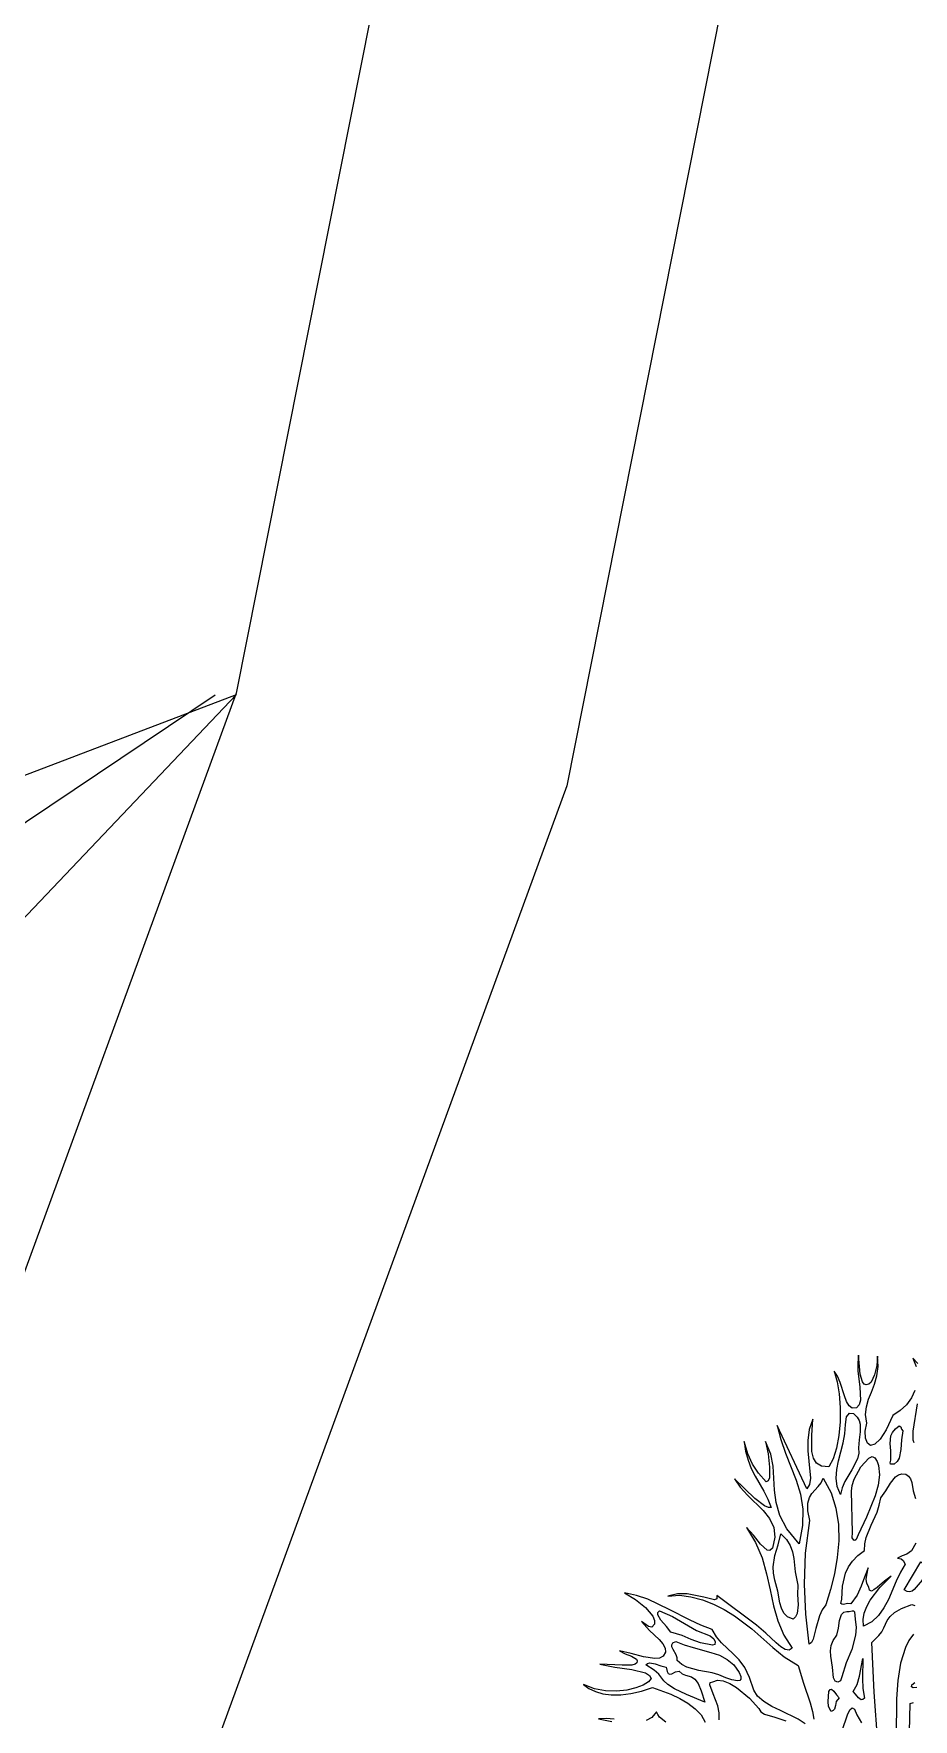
# Model space of a CAD drawing. Header units: inches. Extents: x -340059099 to 1458168, y 1119167 to 1294232938.
# Drawn here: x 467940.9 to 468198, y 2616882.4 to 2617374.5 of the extents above; entities that cross this region are included whole.
import ezdxf

# ---------------------------------------------------------------- set-up
doc = ezdxf.new("R2010")
doc.units = ezdxf.units.IN
doc.header["$MEASUREMENT"] = 0
doc.layers.add('Text', color=7, linetype='Continuous')
doc.layers.add('TREE', color=3, linetype='Continuous', lineweight=15)

# ---------------------------------------------------------------- blocks, each defined once
blk = doc.blocks.new('tree2')
at = {"layer": 'TREE'}
for points in [[(5207.1035, 5948.651), (5207.1017, 5948.656), (5207.1017, 5948.6717), (5207.1094, 5948.7206)], [(5207.11, 5948.7921), (5207.1011, 5948.8016), (5207.1069, 5948.7871)], [(5207.1051, 5948.744), (5207.0986, 5948.7311), (5207.0897, 5948.7191), (5207.0786, 5948.7086), (5207.0657, 5948.7), (5207.0536, 5948.6744), (5207.0429, 5948.6575), (5207.0336, 5948.6489), (5207.0259, 5948.6467), (5207.0204, 5948.6507), (5207.0173, 5948.6593), (5207.0167, 5948.6717), (5207.0195, 5948.6864), (5207.0173, 5948.7015), (5207.0188, 5948.7154), (5207.0225, 5948.7286), (5207.0278, 5948.7416), (5207.033, 5948.7554), (5207.0373, 5948.7702), (5207.0395, 5948.7868), (5207.0386, 5948.8056), (5207.037, 5948.7887), (5207.033, 5948.772), (5207.0268, 5948.7594), (5207.0228, 5948.7557), (5207.0182, 5948.7542), (5207.0145, 5948.7557), (5207.0118, 5948.7597), (5207.0078, 5948.7733), (5207.0047, 5948.8072), (5207.0031, 5948.7936), (5207.0034, 5948.7791), (5207.0068, 5948.7505), (5207.0081, 5948.7271), (5207.0059, 5948.7188), (5207.0007, 5948.7135), (5206.9933, 5948.7129), (5206.9877, 5948.7169), (5206.9834, 5948.7246), (5206.9797, 5948.7351), (5206.972, 5948.7588), (5206.9671, 5948.7696), (5206.9613, 5948.7785), (5206.9665, 5948.76), (5206.9702, 5948.7382), (5206.9717, 5948.7138), (5206.9717, 5948.6886), (5206.9696, 5948.6643), (5206.9656, 5948.6418), (5206.9597, 5948.623), (5206.9517, 5948.6088), (5206.9388, 5948.6098), (5206.9298, 5948.615), (5206.9243, 5948.6242), (5206.9215, 5948.6359), (5206.9212, 5948.6643), (5206.9234, 5948.6932), (5206.9166, 5948.6747), (5206.9141, 5948.6556), (5206.9144, 5948.6369), (5206.9163, 5948.6187), (5206.9191, 5948.5885), (5206.9175, 5948.5771), (5206.9123, 5948.5697), (5206.8596, 5948.6821), (5206.8661, 5948.6569), (5206.8747, 5948.6326), (5206.8938, 5948.5851), (5206.9012, 5948.5602), (5206.9052, 5948.5334), (5206.9049, 5948.5045), (5206.8988, 5948.4718), (5206.8772, 5948.4983), (5206.8643, 5948.5223), (5206.8578, 5948.5451), (5206.855, 5948.567), (5206.8529, 5948.6095), (5206.8486, 5948.631), (5206.8393, 5948.6538), (5206.8436, 5948.6319), (5206.8464, 5948.6079), (5206.8461, 5948.5891), (5206.8439, 5948.5836), (5206.8405, 5948.5817), (5206.8267, 5948.5971), (5206.8156, 5948.6135), (5206.8073, 5948.6319), (5206.8011, 5948.6538), (5206.8033, 5948.6363), (5206.8079, 5948.6205), (5206.8138, 5948.6058), (5206.8208, 5948.5922), (5206.8362, 5948.5654), (5206.843, 5948.5513), (5206.8492, 5948.5362), (5206.8442, 5948.5362), (5206.8375, 5948.5392), (5206.8202, 5948.5525), (5206.7836, 5948.5873), (5206.794, 5948.5725), (5206.807, 5948.5583), (5206.8347, 5948.5309), (5206.8461, 5948.5165), (5206.8538, 5948.5008), (5206.8559, 5948.4835), (5206.8513, 5948.4638), (5206.847, 5948.4598), (5206.8418, 5948.4604), (5206.8301, 5948.4709), (5206.8174, 5948.4872), (5206.8051, 5948.5005), (5206.8215, 5948.4743), (5206.8329, 5948.4466), (5206.8408, 5948.4182), (5206.8473, 5948.3896), (5206.8535, 5948.3616), (5206.8612, 5948.3345), (5206.8716, 5948.3092), (5206.8867, 5948.2861), (5206.8809, 5948.2827), (5206.8741, 5948.284), (5206.8661, 5948.2883), (5206.8578, 5948.2954), (5206.8399, 5948.3126), (5206.823, 5948.3268), (5206.7525, 5948.3797), (5206.7525, 5948.3736), (5206.7482, 5948.372), (5206.7291, 5948.3767), (5206.6998, 5948.3828), (5206.6826, 5948.3828), (5206.665, 5948.3788), (5206.6857, 5948.3801), (5206.7063, 5948.3776), (5206.7269, 5948.372), (5206.7466, 5948.3643), (5206.7657, 5948.3548), (5206.7836, 5948.3437), (5206.8147, 5948.3206), (5206.8523, 5948.2871), (5206.8723, 5948.2707), (5206.8972, 5948.2556), (5206.9064, 5948.2236), (5206.9185, 5948.1891), (5206.9228, 5948.1734), (5206.9249, 5948.1596)], [(5206.9098, 5948.1513), (5206.8969, 5948.1599), (5206.8658, 5948.175), (5206.8501, 5948.1823), (5206.8359, 5948.191), (5206.8248, 5948.2005), (5206.8181, 5948.2116), (5206.8107, 5948.2341), (5206.8021, 5948.2516), (5206.7919, 5948.2652), (5206.7814, 5948.2763), (5206.7605, 5948.2957), (5206.7516, 5948.3065), (5206.7439, 5948.3194), (5206.7238, 5948.3268), (5206.7051, 5948.3357), (5206.6678, 5948.3551), (5206.6299, 5948.373), (5206.6096, 5948.3797), (5206.5883, 5948.3847), (5206.6074, 5948.3727), (5206.6256, 5948.3582), (5206.6385, 5948.3428), (5206.6416, 5948.3354), (5206.6416, 5948.3286), (5206.6367, 5948.3237), (5206.6308, 5948.3246), (5206.6185, 5948.3336), (5206.6327, 5948.3178), (5206.6496, 5948.3018), (5206.6564, 5948.2941), (5206.6607, 5948.2864), (5206.661, 5948.279), (5206.6567, 5948.272), (5206.6502, 5948.2686), (5206.6419, 5948.2677), (5206.6219, 5948.2707), (5206.6, 5948.2766), (5206.5791, 5948.2812), (5206.5893, 5948.2763), (5206.6007, 5948.2717), (5206.6093, 5948.2667), (5206.6108, 5948.2637), (5206.6102, 5948.2603), (5206.6068, 5948.2575), (5206.601, 5948.2559), (5206.5837, 5948.2559), (5206.5443, 5948.2578), (5206.5711, 5948.2526), (5206.601, 5948.2479), (5206.6253, 5948.2421), (5206.6327, 5948.2378), (5206.6358, 5948.2322), (5206.6308, 5948.2264), (5206.6213, 5948.2205), (5206.6081, 5948.2153), (5206.592, 5948.2116), (5206.5739, 5948.2098), (5206.5545, 5948.2104), (5206.5345, 5948.2141), (5206.5151, 5948.2218), (5206.5246, 5948.2144), (5206.5363, 5948.2088), (5206.5496, 5948.2051), (5206.5646, 5948.2033), (5206.5813, 5948.2033), (5206.5991, 5948.2054), (5206.6182, 5948.2098), (5206.6382, 5948.2162), (5206.6703, 5948.2042), (5206.6863, 5948.1968), (5206.701, 5948.1882), (5206.714, 5948.1783), (5206.7245, 5948.1673), (5206.7315, 5948.1546)], [(5206.6616, 5948.1546), (5206.6505, 5948.1633), (5206.6472, 5948.1679), (5206.6453, 5948.1731), (5206.637, 5948.1629), (5206.6265, 5948.1574)], [(5206.5699, 5948.1596), (5206.5554, 5948.1608), (5206.5418, 5948.1605), (5206.5653, 5948.1559)], [(5206.9723, 5948.5593), (5206.9665, 5948.5737), (5206.9646, 5948.5885), (5206.9659, 5948.6036), (5206.969, 5948.619), (5206.977, 5948.651), (5206.9803, 5948.6674), (5206.9816, 5948.684), (5206.9834, 5948.6975), (5206.9887, 5948.7037), (5206.9954, 5948.7034), (5207.0019, 5948.6966), (5207.0056, 5948.6911), (5207.0078, 5948.6846), (5207.0078, 5948.6707), (5207.0056, 5948.6563), (5207.0044, 5948.6421), (5207.005, 5948.6326), (5207.0025, 5948.623), (5206.9927, 5948.6033), (5206.9803, 5948.5824), (5206.9754, 5948.5713), (5206.9723, 5948.5593)], [(5207.0681, 5948.6132), (5207.0616, 5948.6132), (5207.0607, 5948.6159), (5207.062, 5948.6202), (5207.062, 5948.6239), (5207.062, 5948.6369), (5207.0607, 5948.6501), (5207.062, 5948.6634), (5207.065, 5948.6698), (5207.0706, 5948.6763), (5207.077, 5948.6812), (5207.0798, 5948.6794), (5207.081, 5948.6754), (5207.0832, 5948.6723), (5207.081, 5948.6563), (5207.0801, 5948.6393), (5207.077, 5948.6242), (5207.0733, 5948.6181), (5207.0681, 5948.6132)], [(5206.9936, 5948.4918), (5206.9921, 5948.5654), (5206.993, 5948.5756), (5206.9967, 5948.5867), (5207.0087, 5948.6088), (5207.0228, 5948.6239), (5207.029, 5948.6267), (5207.0339, 5948.6245), (5207.0379, 5948.6181), (5207.0404, 5948.6107), (5207.0422, 5948.5944), (5207.0398, 5948.5759), (5207.0342, 5948.5568), (5207.0188, 5948.5189), (5207.0041, 5948.4878), (5207.0004, 5948.4792), (5206.9982, 5948.4777), (5206.9961, 5948.478), (5206.9933, 5948.4826), (5206.9936, 5948.4918)], [(5206.9166, 5948.2935), (5206.9108, 5948.3465), (5206.9083, 5948.3998), (5206.9101, 5948.4552), (5206.9181, 5948.5131), (5206.9144, 5948.5306), (5206.9144, 5948.5442), (5206.9172, 5948.554), (5206.9215, 5948.5614), (5206.9326, 5948.5734), (5206.9379, 5948.5799), (5206.9419, 5948.5882), (5206.9557, 5948.5623), (5206.9643, 5948.5349), (5206.9687, 5948.5063), (5206.9693, 5948.4767), (5206.9668, 5948.4475), (5206.9619, 5948.4182), (5206.9548, 5948.3902), (5206.9465, 5948.3634), (5206.9397, 5948.3542), (5206.9351, 5948.3434), (5206.9289, 5948.3209), (5206.924, 5948.3021), (5206.9209, 5948.2963), (5206.9166, 5948.2935)], [(5206.9751, 5948.3733), (5206.976, 5948.3964), (5206.9813, 5948.4195), (5206.9865, 5948.4306), (5206.9936, 5948.441), (5207.0031, 5948.4509), (5207.0155, 5948.4598), (5207.0158, 5948.4718), (5207.0182, 5948.4832), (5207.0272, 5948.5051), (5207.0376, 5948.5279), (5207.0416, 5948.5402), (5207.0444, 5948.5534), (5207.053, 5948.566), (5207.0616, 5948.5796), (5207.0706, 5948.591), (5207.0758, 5948.5944), (5207.0817, 5948.5959), (5207.0887, 5948.5953), (5207.0937, 5948.5922), (5207.0971, 5948.587), (5207.0992, 5948.5805), (5207.1017, 5948.5657), (5207.106, 5948.5525)], [(5207.1066, 5948.4727), (5207.0989, 5948.4592), (5207.0906, 5948.4533), (5207.0823, 5948.4506), (5207.074, 5948.4463), (5207.0804, 5948.4447), (5207.0838, 5948.4419), (5207.0878, 5948.4355), (5207.0792, 5948.421), (5207.0718, 5948.405), (5207.058, 5948.3727), (5207.0499, 5948.3576), (5207.0401, 5948.3443), (5207.0281, 5948.3332), (5207.0133, 5948.3255), (5207.0127, 5948.3369), (5207.0148, 5948.3483), (5207.0192, 5948.36), (5207.0256, 5948.3717), (5207.0426, 5948.3939), (5207.0626, 5948.4142), (5207.0509, 5948.4053), (5207.0379, 5948.3939), (5207.0321, 5948.3896), (5207.0275, 5948.3877), (5207.0241, 5948.389), (5207.0232, 5948.3945), (5207.0192, 5948.401), (5207.0179, 5948.409), (5207.0216, 5948.4287), (5207.0152, 5948.4124), (5207.0093, 5948.3961), (5207.0022, 5948.3801), (5206.9911, 5948.365), (5206.985, 5948.3653), (5206.9779, 5948.364), (5206.9751, 5948.3643), (5206.9733, 5948.3656), (5206.9751, 5948.3733)], [(5206.888, 5948.3376), (5206.8781, 5948.3419), (5206.8716, 5948.3483), (5206.8673, 5948.357), (5206.8646, 5948.3665), (5206.8612, 5948.3874), (5206.8559, 5948.4068), (5206.8532, 5948.4195), (5206.8526, 5948.4309), (5206.8556, 5948.4509), (5206.8618, 5948.4697), (5206.8664, 5948.4894), (5206.8763, 5948.4795), (5206.883, 5948.4687), (5206.8873, 5948.4576), (5206.8895, 5948.4456), (5206.892, 5948.4216), (5206.8963, 5948.3982), (5206.896, 5948.3813), (5206.8969, 5948.3634), (5206.8954, 5948.3477), (5206.8926, 5948.3419), (5206.888, 5948.3376)], [(5207.086, 5948.3899), (5207.1152, 5948.4395), (5207.1192, 5948.437), (5207.1211, 5948.4336), (5207.1214, 5948.425), (5207.1189, 5948.4158), (5207.118, 5948.4068), (5207.1038, 5948.3902), (5207.0998, 5948.3874), (5207.0955, 5948.3862), (5207.0909, 5948.3868), (5207.086, 5948.3899)], [(5206.7445, 5948.2917), (5206.7235, 5948.2957), (5206.7069, 5948.3018), (5206.6906, 5948.3089), (5206.6703, 5948.3148), (5206.6626, 5948.3249), (5206.653, 5948.3357), (5206.6472, 5948.3452), (5206.6472, 5948.3493), (5206.6502, 5948.3526), (5206.6736, 5948.3425), (5206.6949, 5948.3299), (5206.7165, 5948.3178), (5206.7405, 5948.3083), (5206.7469, 5948.3028), (5206.7497, 5948.2972), (5206.7491, 5948.2929), (5206.7445, 5948.2917)], [(5206.9751, 5948.235), (5206.9727, 5948.2279), (5206.968, 5948.2258), (5206.9631, 5948.2276), (5206.96, 5948.2335), (5206.9585, 5948.2526), (5206.9551, 5948.2717), (5206.9545, 5948.2812), (5206.9557, 5948.2907), (5206.9594, 5948.3), (5206.9662, 5948.3095), (5206.969, 5948.3218), (5206.9705, 5948.3351), (5206.9742, 5948.3462), (5206.9782, 5948.3499), (5206.9837, 5948.3514), (5206.988, 5948.3511), (5206.9933, 5948.3526), (5206.9954, 5948.3523), (5206.9973, 5948.3505), (5206.9988, 5948.3379), (5207.0001, 5948.3231), (5206.9991, 5948.3095), (5206.9924, 5948.284), (5206.9828, 5948.26), (5206.9751, 5948.235)], [(5207.0392, 5948.118), (5207.0324, 5948.2076), (5207.0281, 5948.296), (5207.0407, 5948.3086), (5207.0462, 5948.3154), (5207.0499, 5948.3221), (5207.0558, 5948.3354), (5207.0607, 5948.3425), (5207.0687, 5948.3493), (5207.081, 5948.3566), (5207.0992, 5948.364), (5207.1048, 5948.3622)], [(5207.1023, 5948.3111), (5207.0943, 5948.2997), (5207.0881, 5948.2871), (5207.0792, 5948.2593), (5207.0743, 5948.2288), (5207.0721, 5948.1959), (5207.0718, 5948.1278)], [(5207.1085, 5948.2159), (5207.102, 5948.2156), (5207.0989, 5948.2175), (5207.0995, 5948.2208), (5207.1051, 5948.2252)], [(5206.7685, 5948.2335), (5206.7562, 5948.239), (5206.7439, 5948.2424), (5206.7204, 5948.2467), (5206.6992, 5948.2522), (5206.69, 5948.2572), (5206.6817, 5948.2643), (5206.6817, 5948.2692), (5206.6801, 5948.2741), (5206.6746, 5948.284), (5206.6724, 5948.2886), (5206.6721, 5948.2923), (5206.6739, 5948.2957), (5206.6795, 5948.2978), (5206.6943, 5948.292), (5206.71, 5948.2874), (5206.742, 5948.2787), (5206.7571, 5948.2735), (5206.7709, 5948.2661), (5206.7827, 5948.2563), (5206.7919, 5948.2427), (5206.795, 5948.2356), (5206.7953, 5948.2313), (5206.7934, 5948.2288), (5206.7894, 5948.2282), (5206.779, 5948.2301), (5206.7685, 5948.2335)], [(5206.7312, 5948.1901), (5206.6986, 5948.2036), (5206.6773, 5948.2138), (5206.665, 5948.2218), (5206.6582, 5948.2282), (5206.649, 5948.2399), (5206.6407, 5948.247), (5206.6259, 5948.2563), (5206.6293, 5948.259), (5206.6333, 5948.26), (5206.6425, 5948.2584), (5206.6527, 5948.2547), (5206.6623, 5948.2522), (5206.6638, 5948.2449), (5206.666, 5948.2409), (5206.6687, 5948.2396), (5206.6721, 5948.2402), (5206.6789, 5948.2439), (5206.6853, 5948.2455), (5206.6909, 5948.2406), (5206.6964, 5948.2381), (5206.7075, 5948.235), (5206.7131, 5948.231), (5206.7189, 5948.2233), (5206.7248, 5948.2101), (5206.7312, 5948.1901)], [(5206.9948, 5948.2091), (5207.0022, 5948.2215), (5207.0062, 5948.2365), (5207.0121, 5948.2677), (5207.0115, 5948.2322), (5207.0124, 5948.2147), (5207.0155, 5948.1971), (5207.0121, 5948.1947), (5207.0093, 5948.1941), (5207.0044, 5948.1978), (5206.9994, 5948.2042), (5206.9948, 5948.2091)], [(5206.7568, 5948.1589), (5206.7565, 5948.1713), (5206.754, 5948.1833), (5206.7457, 5948.2051), (5206.7399, 5948.2208), (5206.7405, 5948.2248), (5206.7451, 5948.2261), (5206.7534, 5948.2292), (5206.7639, 5948.2282), (5206.7756, 5948.2233), (5206.7876, 5948.2162), (5206.8107, 5948.1974), (5206.8273, 5948.179), (5206.8307, 5948.1731), (5206.8372, 5948.1688), (5206.8556, 5948.1633), (5206.8753, 5948.1571)], [(5206.956, 5948.1734), (5206.9511, 5948.1823), (5206.9505, 5948.1913), (5206.952, 5948.2091), (5206.9542, 5948.2125), (5206.9563, 5948.2131), (5206.9606, 5948.2098), (5206.9656, 5948.2033), (5206.9702, 5948.1981), (5206.965, 5948.1913), (5206.9637, 5948.1839), (5206.9619, 5948.1774), (5206.9597, 5948.175), (5206.956, 5948.1734)], [(5207.0952, 5948.1374), (5207.0967, 5948.1876), (5207.1026, 5948.1894)], [(5206.9757, 5948.1395), (5206.9847, 5948.1676), (5206.989, 5948.1765), (5206.9933, 5948.1799), (5206.9976, 5948.1774), (5207.0013, 5948.1673), (5207.0096, 5948.1531)]]:
    blk.add_lwpolyline(points, dxfattribs=at)

msp = doc.modelspace()

# ---------------------------------------------------------------- linework, layer by layer
at = {"layer": 'Text'}
for points in [[(468078.4, 2617657.56), (468045.49, 2617410.29), (468000.13, 2617182.03), (467847.14, 2616764.35), (467734.99, 2616536.95), (467702.68, 2616515.61), (467540.65, 2616513.9), (467105.17, 2616491.93), (466890.42, 2616491.93), (466750.02, 2616534.18), (466398.28, 2616681.61)], [(468177.52, 2617644.37), (468144.2, 2617393.93), (468096.7, 2617154.93), (467939.2, 2616724.93), (467812.7, 2616468.43), (467733.2, 2616415.93), (467543.7, 2616413.93), (467107.7, 2616391.93), (466875.7, 2616391.93), (466716.2, 2616439.93), (466469.5, 2616532.68)], [(467993.98, 2617181.39), (467759.7, 2617024.35), (467438.74, 2616966.77)], [(468000.25, 2617181.61), (467872.2, 2617047.14), (467826.62, 2617115.52), (468000.25, 2617181.61)]]:
    msp.add_lwpolyline(points, dxfattribs=at)
at = {"layer": 'Text', "color": 1}
msp.add_circle((469844, 2616428.5), 81808.03, dxfattribs=at)

# ---------------------------------------------------------------- block references
at = {"layer": 'TREE', "color": 3, "xscale": 164.188119242317, "yscale": 164.1881192402798, "zscale": 164.1881192413053}
msp.add_blockref('tree2', (-386746.31, 1640265.29), dxfattribs=at)

doc.saveas('drawing.dxf')
